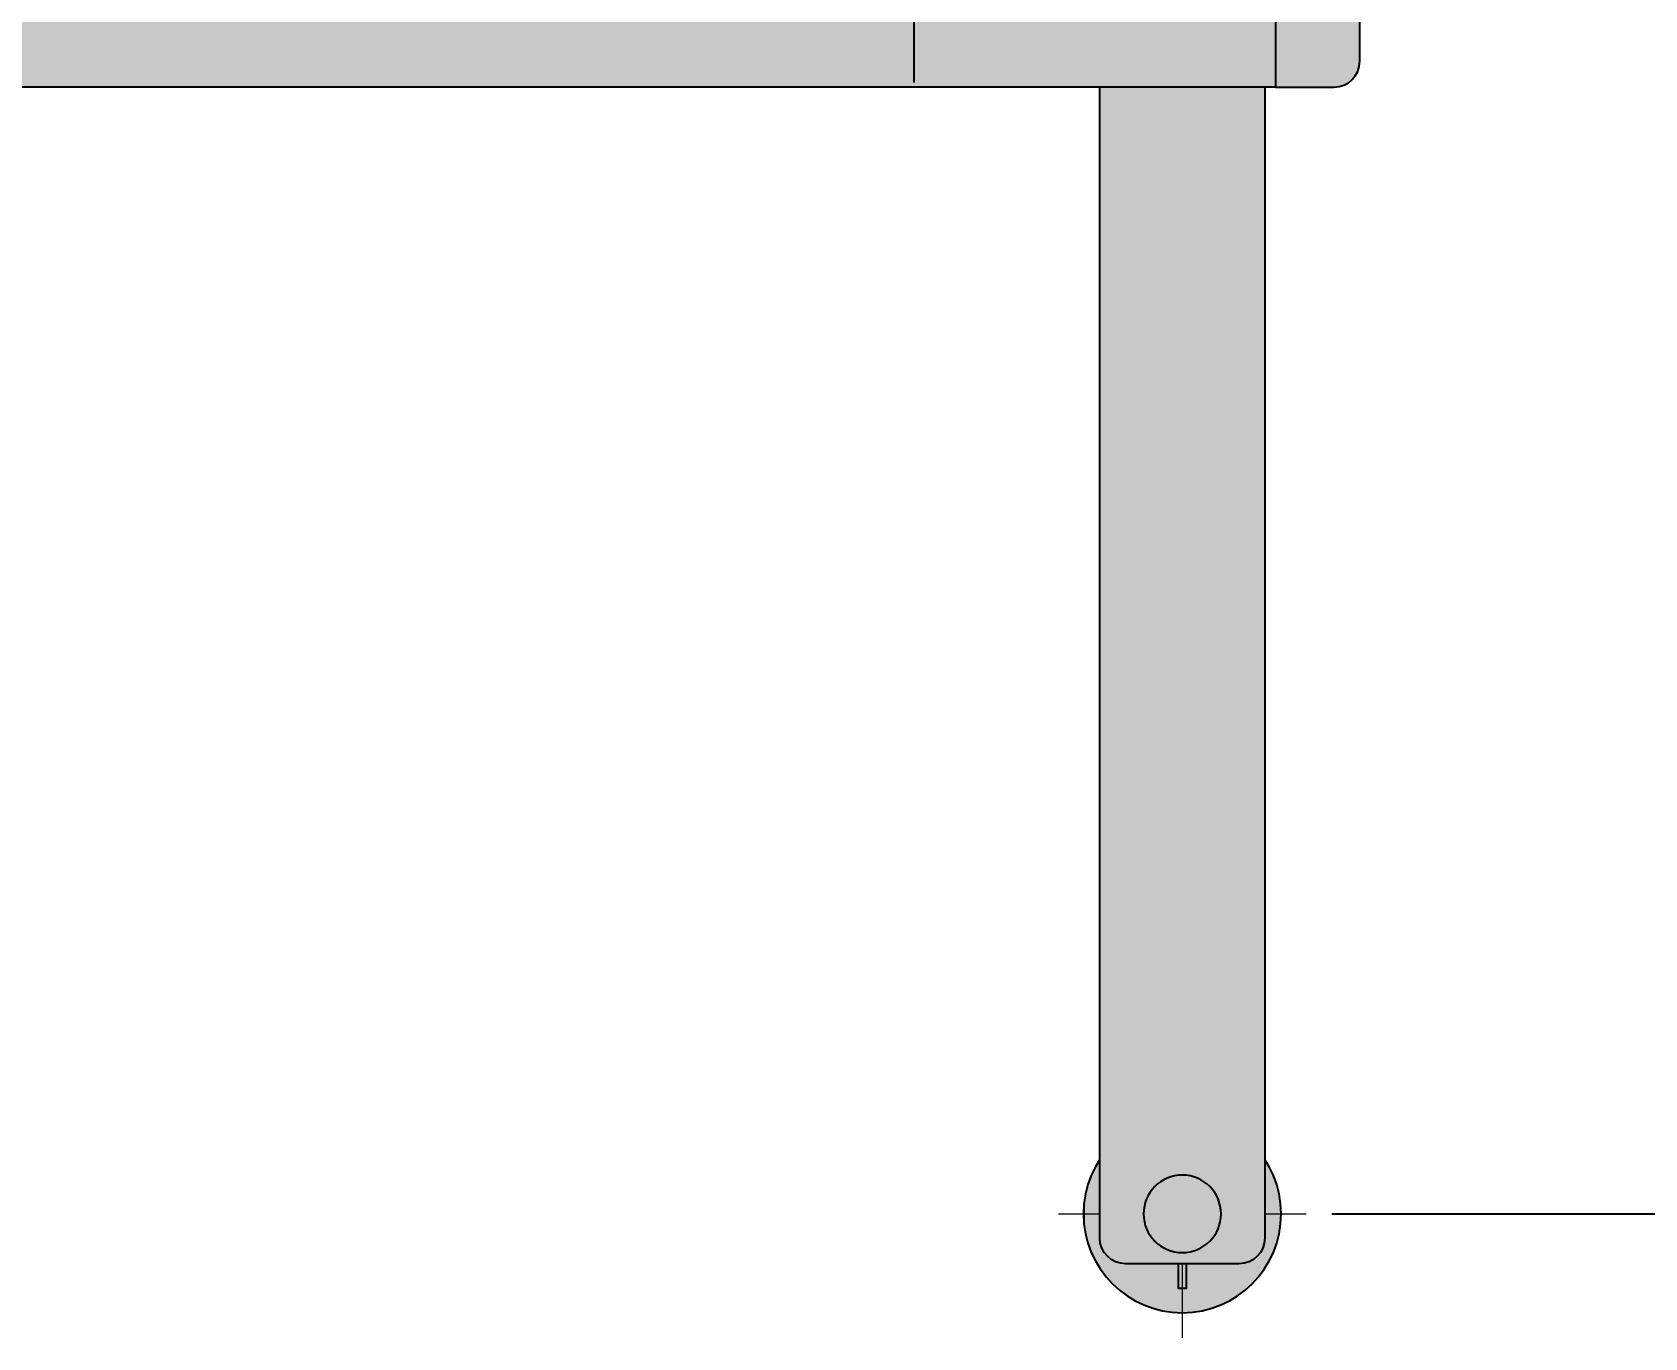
# Model space of a CAD drawing. Header units: millimetres. Extents: x -10760 to 69995, y -15762 to 14828.
# Drawn here: x 978 to 4105, y -10917 to -8386 of the extents above; entities that cross this region are included whole.
import ezdxf

# ---------------------------------------------------------------- set-up
doc = ezdxf.new("R2010")
doc.units = ezdxf.units.MM
doc.set_wipeout_variables(frame=1)
doc.header["$PDMODE"] = 34
doc.header["$PDSIZE"] = 5
doc.layers.add('DIM', color=63, linetype='Continuous', lineweight=35)
doc.layers.add('Техника. Кран ZTC600V532', color=250, linetype='Continuous')
doc.layers.add('Техника. Кран ZTC600V532 Штрих', color=7, linetype='Continuous', true_color=0xb8d68f)
doc.styles.get("Standard").update_dxf_attribs({"font": ''})
doc.styles.get('Standard').set_extended_font_data('Mipgost')
doc.dimstyles.new('ISO-25', dxfattribs={"dimscale": 80, "dimtxt": 2.5, "dimasz": 2.5, "dimexe": 1.25, "dimexo": 0.625, "dimtad": 1, "dimtxsty": 'Standard', "dimcen": 2.5, "dimadec": 0, "dimazin": 0, "dimtfac": 1, "dimtmove": 0, "dimatfit": 3, "dimfxl": 1, "dimarcsym": 0})

# ---------------------------------------------------------------- blocks, each defined once
blk = doc.blocks.new('ZTC600V532-20200530.16455901')
at = {"color": 0, "linetype": 'ByBlock', "lineweight": -2, "transparency": 16777216}
blk.add_wipeout([(220.0939139130435, 66.77326604590951), (191.22896470923652, 127.79469103305348), (145.89157562082718, 177.8078967955936), (87.98710385883831, 212.5047518398918), (22.503433615391778, 228.8964732701612), (-44.91867967715201, 225.57108018551799), (-108.47150333670196, 202.8150215439572), (-162.6806048220348, 162.58850148376723), (-202.87641868958298, 108.35662757620787), (-225.59648239580568, 44.79092687854239), (-228.8836924017899, -22.633058841500542), (-212.45488883531664, -88.10743561115169), (-177.7252468479963, -145.99224853675895), (-127.68637359892062, -191.30130683598816), (-66.64861157591281, -220.13169370856872), (0.13025378489598854, -229.999963117283), (66.89789910043234, -220.056063529157), (127.9029674809651, -191.15656125166925), (177.89048971677056, -145.79085591465451), (212.55454669009626, -87.86674388736463), (228.90918072702092, -22.373801171998252), (230.00000000000009, -5.684341886080802e-14)], dxfattribs=at)
at = {"layer": 'Техника. Кран ZTC600V532 Штрих', "true_color": 0xadadad, "transparency": 16777216}
h = blk.add_hatch(color=253, dxfattribs=at)
h.dxf.hatch_style = 1
edge = h.paths.add_edge_path()
edge.add_arc((0, 0), 230, 0, 360)
at = {"color": 0, "linetype": 'ByBlock', "lineweight": 5, "transparency": 16777216}
for points in [[(0, 0), (0, 288.2672045014607)], [(-288.2672045014608, 0), (0, 0)], [(0, 0), (288.2672045014608, 0)], [(0, -288.2672045014607), (0, 0)]]:
    blk.add_lwpolyline(points, dxfattribs=at)
at = {"color": 0, "linetype": 'ByBlock', "lineweight": -2, "transparency": 16777216}
for points in [[(9.22455054404884, 75.97117748019454), (9.22455054404884, 173.6035107707744), (-9.224550544044645, 173.6035107707744), (-9.224550544044645, 75.97117748019454)], [(-75.97117748019454, 9.224550544046743), (-173.6035107707744, 9.224550544046743), (-173.6035107707744, -9.224550544046743), (-75.97117748019454, -9.224550544046743)], [(75.97117748019454, 9.224550544046743), (173.6035107707744, 9.224550544046743), (173.6035107707744, -9.224550544046743), (75.97117748019454, -9.224550544046743)], [(9.22455054404884, -75.97117748019454), (9.22455054404884, -173.6035107707744), (-9.224550544044645, -173.6035107707744), (-9.224550544044645, -75.97117748019454)]]:
    blk.add_lwpolyline(points, close=True, dxfattribs=at)
for radius in [230, 75.97117748019454]:
    blk.add_circle((0, 0), radius, dxfattribs=at)
blk = doc.blocks.new('ZTC600V532-20200530.164601')
at = {"color": 0, "linetype": 'ByBlock', "lineweight": -2, "transparency": 16777216}
blk.add_wipeout([(-160, -2912.2687313229762), (160, -2912.2687313229762), (160, 46.814070560263644), (160, 46.814070560263644), (156.19397662556435, 65.94824217851783), (145.3553390593272, 82.16940961959062), (129.1341716182542, 93.00804718582822), (110, 96.81407056026364), (-110.00000000000023, 96.81407056026364), (-110.00000000000023, 96.81407056026364), (-129.13417161825464, 93.00804718582822), (-145.3553390593272, 82.16940961959062), (-156.19397662556435, 65.94824217851783), (-160, 46.814070560263644)], dxfattribs=at)
at = {"layer": 'Техника. Кран ZTC600V532 Штрих', "true_color": 0xadadad, "transparency": 16777216}
h = blk.add_hatch(color=253, dxfattribs=at)
h.dxf.hatch_style = 1
edge = h.paths.add_edge_path()
edge.add_line((-160, 46.81407056026364), (-160, -2912.268731322976))
edge.add_line((-160, -2912.268731322976), (160, -2912.268731322976))
edge.add_line((160, -2912.268731322976), (160, 46.81407056026364))
edge.add_arc((110, 46.81407056026364), 50, 0, 90)
edge.add_line((110, 96.81407056026364), (-110, 96.81407056026364))
edge.add_arc((-110, 46.81407056026364), 50, 90, 180)
at = {"color": 0, "linetype": 'ByBlock', "lineweight": -2, "transparency": 16777216}
blk.add_lwpolyline([(-160, 46.81407056026364), (-160, -2912.268731322976), (160, -2912.268731322976), (160, 46.81407056026364, 0.414213562373095), (110, 96.81407056026364), (-110, 96.81407056026364, 0.414213562373095)], format="xyb", close=True, dxfattribs=at)
blk.add_circle((0, 0), 75.12950752593702, dxfattribs=at)
blk = doc.blocks.new('ZTC600V532-20230219.094552')
at = {"color": 0, "linetype": 'ByBlock', "lineweight": -2, "transparency": 16777216}
blk.add_wipeout([(3502.0000000000005, -1364.9999999999902), (3502.0000000000005, -1364.9999999999902), (3521.134171618255, -1361.1939766255543), (3537.355339059328, -1350.3553390593174), (3548.1939766255646, -1334.1341716182446), (3552.000000000001, -1314.99999999999), (3552.000000000001, -664.9999999999905), (3492.7268366468634, -664.99999999999), (3492.7268366468634, 664.9999999999964), (3552.000000000001, 664.9999999999968), (3552.000000000001, 1314.9999999999968), (3552.000000000001, 1314.9999999999968), (3548.193976625564, 1334.134171618251), (3537.355339059328, 1350.3553390593243), (3521.134171618255, 1361.1939766255614), (3502.0000000000005, 1364.9999999999964), (3389, 1364.9999999999964), (3389, -1364.9999999999902)], dxfattribs=at)
blk.add_wipeout([(3389, -1365.0000000000018), (-6272.576220367217, -1365.0000000000018), (-6272.576220367217, -1395), (-6751.29042985845, -1395), (-7689.950956970863, -1374.9999999999982), (-7839.814450773221, -1365.0000000000018), (-7934.015648474163, -1365.0000000000018), (-7934.015648474163, -1328.1526880161164), (-7943.399571191657, -1328.1526880161164), (-7943.399571191657, -1365.0000000000018), (-7971.565594908698, -1365.0000000000018), (-7971.565594908698, -1365.0000000000018), (-8016.052618565442, -1360.5948479144845), (-8058.329447433411, -1346.0631453438727), (-8096.123435916357, -1322.1860627481456), (-8127.402919298869, -1290.2471435733332), (-8149.9058186437705, -1253.2292483891015), (-8149.9058186437705, -1253.2292483891015), (-8181.333846506684, -1086.2716451420347), (-8204.360544903306, -917.9495331712442), (-8218.92811746713, -748.6853962521818), (-8225, -578.9040826164819), (-8225, -578.9040826164855), (-8225, 578.9040826164855), (-8225, 578.9040826164855), (-8218.92811746713, 748.6853962521891), (-8204.360544903306, 917.949533171246), (-8181.333846506683, 1086.2716451420383), (-8149.905818643768, 1253.2292483891033), (-8149.9058186437705, 1253.2292483891033), (-8149.9058186437705, 1253.2292483891033), (-8126.546380182956, 1291.3453509381252), (-8095.037011918302, 1323.0574992459042), (-8057.071540679886, 1346.6609657789668), (-8014.690849460354, 1360.886915676485), (-7971.565594908698, 1365), (-7943.399571191657, 1365), (-7943.399571191657, 1328.1526880161182), (-7934.015648474163, 1328.1526880161182), (-7934.015648474163, 1365), (-7839.814450773221, 1365), (-7689.950956970863, 1375), (-6751.29042985845, 1395), (-6272.576220367217, 1395), (-6272.576220367217, 1365), (3389, 1365), (3389, 1.8189894035458565e-12)], dxfattribs=at)
at = {"layer": 'Техника. Кран ZTC600V532 Штрих', "transparency": 16777216}
h = blk.add_hatch(color=256, dxfattribs=at)
h.dxf.hatch_style = 1
edge = h.paths.add_edge_path()
edge.add_line((3389, 0), (3389, -1365))
edge.add_line((3389, -1365), (-6272.576220367217, -1365))
edge.add_line((-6272.576220367217, -1365), (-6272.576220367217, -1395))
edge.add_line((-6272.576220367217, -1395), (-6751.290429858449, -1395))
edge.add_line((-6751.290429858449, -1395), (-7689.950956970864, -1375))
edge.add_line((-7689.950956970864, -1375), (-7839.814450773221, -1365))
edge.add_line((-7839.814450773221, -1365), (-7934.015648474164, -1365))
edge.add_line((-7934.015648474164, -1365), (-7934.015648474164, -1328.152688016118))
edge.add_line((-7934.015648474164, -1328.152688016118), (-7943.399571191656, -1328.152688016118))
edge.add_line((-7943.399571191656, -1328.152688016118), (-7943.399571191656, -1365))
edge.add_line((-7943.399571191656, -1365), (-7971.565594908698, -1365))
edge.add_arc((-7974.937529171773, -1172.215963592284), 192.8135229550195, 204.8449366011224, 271.0020430524743, ccw=False)
edge.add_arc((-4834.153194185941, -542.6365909160013), 3391.040753434504, 180.6127952967653, 192.0959835745431, ccw=False)
edge.add_line((-8225, -578.9040826164855), (-8225, 578.9040826164855))
edge.add_arc((-4834.153194185941, 542.6365909160013), 3391.040753434504, 167.9040164254568, 179.3872047032346, ccw=False)
edge.add_arc((-7974.937529171773, 1172.215963592284), 192.8135229550195, 88.99795694752572, 155.1550633988776, ccw=False)
edge.add_line((-7971.565594908698, 1365), (-7943.399571191656, 1365))
edge.add_line((-7943.399571191656, 1365), (-7943.399571191656, 1328.152688016118))
edge.add_line((-7943.399571191656, 1328.152688016118), (-7934.015648474164, 1328.152688016118))
edge.add_line((-7934.015648474164, 1328.152688016118), (-7934.015648474164, 1365))
edge.add_line((-7934.015648474164, 1365), (-7839.814450773221, 1365))
edge.add_line((-7839.814450773221, 1365), (-7689.950956970864, 1375))
edge.add_line((-7689.950956970864, 1375), (-6751.290429858449, 1395))
edge.add_line((-6751.290429858449, 1395), (-6272.576220367217, 1395))
edge.add_line((-6272.576220367217, 1395), (-6272.576220367217, 1365))
edge.add_line((-6272.576220367217, 1365), (3389, 1365))
edge.add_line((3389, 1365), (3389, 0))
edge = h.paths.add_edge_path(flags=16)
edge.add_arc((-7770.445574267524, -1128.305616152094), 50, -77.75787567394337, 1.0231815394945443e-12, ccw=False)
edge.add_line((-7759.843407095406, -1177.168629273008), (-7920.336020298531, -1211.991891417296))
edge.add_arc((-7930.938187470649, -1163.128878296382), 50.00000000000077, 179.9999999999997, 282.24212432605543, ccw=False)
edge.add_arc((11707.99034504132, 0), 19723.25468947483, 176.6191652958018, 183.3808347041982, ccw=False)
edge.add_arc((-7930.938187470649, 1163.128878296382), 50.00000000000091, 77.75787567394462, 180.0000000000003, ccw=False)
edge.add_line((-7920.336020298531, 1211.991891417296), (-7759.843407095406, 1177.168629273008))
edge.add_arc((-7770.445574267524, 1128.305616152094), 50.0000000000003, -1.0231815394945443e-12, 77.75787567394337, ccw=False)
edge.add_arc((31297.87970779024, 0), 39034.63566347082, 178.3436208805314, 181.6563791194686)
h = blk.add_hatch(color=256, dxfattribs=at)
h.dxf.hatch_style = 1
edge = h.paths.add_edge_path()
edge.add_line((3389, -1364.99999999999), (3502, -1364.99999999999))
edge.add_arc((3502, -1314.99999999999), 50, 270, 360)
edge.add_line((3552, -1314.99999999999), (3552, -664.99999999999))
edge.add_line((3552, -664.99999999999), (3492.726836646863, -664.9999999999898))
edge.add_line((3492.726836646863, -664.9999999999898), (3492.726836646863, 664.999999999997))
edge.add_line((3492.726836646863, 664.999999999997), (3552, 664.9999999999973))
edge.add_line((3552, 664.9999999999973), (3552, 1314.999999999997))
edge.add_arc((3502, 1314.999999999997), 50, 0, 90)
edge.add_line((3502, 1364.999999999997), (3389, 1364.999999999997))
edge.add_line((3389, 1364.999999999997), (3389, -1364.99999999999))
at = {"color": 0, "linetype": 'ByBlock', "lineweight": -2, "transparency": 16777216}
for points in [[(-6272.576220367217, 1365), (3389, 1365), (3389, 0), (3389, -1365), (-6272.576220367217, -1365)], [(-4288.449713738903, -635.1092230214781), (-713.3949782770451, -635.1092230214781), (-591.3725464114968, -663.1979787925229), (-206.5090799909885, -841.146429895176), (197.1109481440126, -841.146429895176), (591.3611698208761, -663.1979787925229), (713.3779366086574, -635.1092230214781), (2687.256363006141, -635.1092230214781), (2687.256363006141, -1356.264150533309)]]:
    blk.add_lwpolyline(points, dxfattribs=at)
blk.add_lwpolyline([(3389, -1364.99999999999), (3502, -1364.99999999999, 0.414213562373095), (3552, -1314.99999999999), (3552, -664.99999999999), (3492.726836646863, -664.9999999999898), (3492.726836646863, 664.999999999997), (3552, 664.9999999999973), (3552, 1314.999999999997, 0.414213562373095), (3502, 1364.999999999997), (3389, 1364.999999999997)], format="xyb", close=True, dxfattribs=at)
blk = doc.blocks.new('*U40')
at = {"color": 0, "linetype": 'ByBlock', "lineweight": -2, "transparency": 16777216, "xscale": -0.8333333333333334, "yscale": 0.8333333333333334, "zscale": 0.8333333333333334, "rotation": 180}
blk.add_blockref('ZTC600V532-20200530.16455901', (3208, -3550), dxfattribs=at)
at = {"color": 0, "linetype": 'ByBlock', "lineweight": -2, "transparency": 16777216, "xscale": -1, "rotation": 180}
blk.add_blockref('ZTC600V532-20200530.164601', (3208, -3550), dxfattribs=at)
at = {"color": 0, "linetype": 'ByBlock', "lineweight": -2, "transparency": 16777216}
blk.add_blockref('ZTC600V532-20230219.094552', (0, 0), dxfattribs=at)
blk = doc.blocks.new('*D41')
at = {"layer": 'Defpoints', "color": 0, "transparency": 16777216}
for p in [(-2712, -10917.3172022307), (3208, -10917.3172022307), (3208, -11492.54739076925)]:
    blk.add_point(p, dxfattribs=at)
at = {"layer": 'DIM', "color": 0, "lineweight": -2, "transparency": 16777216}
for p, q in [((-2712, -10967.3172022307), (-2712, -11592.54739076925)), ((3208, -10967.3172022307), (3208, -11592.54739076925)), ((-2512, -11492.54739076925), (3008, -11492.54739076925))]:
    blk.add_line(p, q, dxfattribs=at)
at = {"layer": 'DIM', "color": 0, "transparency": 16777216}
for points in [[(-2512, -11459.21405743592), (-2512, -11525.88072410259), (-2712, -11492.54739076925)], [(3008, -11459.21405743592), (3008, -11525.88072410259), (3208, -11492.54739076925)]]:
    blk.add_solid(points, dxfattribs=at)
at = {"layer": 'DIM', "color": 0, "transparency": 16777216, "insert": (248, -11333.13188550311), "char_height": 200, "attachment_point": 5}
blk.add_mtext('5920', dxfattribs=at)
blk = doc.blocks.new('*D42')
at = {"layer": 'Defpoints', "color": 0, "transparency": 16777216}
for p in [(3116.222670417886, -3577.094531812816), (3448.222670417886, -10677.09453181282), (4442.844034172159, -10677.09453181282)]:
    blk.add_point(p, dxfattribs=at)
at = {"layer": 'DIM', "color": 0, "lineweight": -2, "transparency": 16777216}
for p, q in [((3166.222670417886, -3577.094531812816), (4542.844034172157, -3577.094531812816)), ((4442.844034172157, -3777.094531812816), (4442.844034172159, -10477.09453181282)), ((3498.222670417886, -10677.09453181282), (4542.844034172159, -10677.09453181282))]:
    blk.add_line(p, q, dxfattribs=at)
at = {"layer": 'DIM', "color": 0, "transparency": 16777216}
for points in [[(4409.510700838824, -3777.094531812816), (4476.17736750549, -3777.094531812816), (4442.844034172157, -3577.094531812816)], [(4409.510700838826, -10477.09453181282), (4476.177367505492, -10477.09453181282), (4442.844034172159, -10677.09453181282)]]:
    blk.add_solid(points, dxfattribs=at)
at = {"layer": 'DIM', "color": 0, "transparency": 16777216, "insert": (4292.394090415125, -7127.094531812816), "char_height": 200, "attachment_point": 5, "rotation": 90}
blk.add_mtext('7100', dxfattribs=at)

msp = doc.modelspace()

# ---------------------------------------------------------------- block references
at = {"layer": 'Техника. Кран ZTC600V532', "transparency": 16777216}
msp.add_blockref('*U40', (0, -7127.094531812814), dxfattribs=at)

# ---------------------------------------------------------------- next in the draw order: dimensions: what is measured, and where the dimension line sits
at = {"layer": 'DIM', "transparency": 16777216}
dim = msp.add_linear_dim(base=(4442.844034172159, -10677.09453181282), p1=(3116.222670417884, -3577.094531812814), p2=(3448.222670417884, -10677.09453181281), angle=90, dimstyle='ISO-25', dxfattribs=at)
dim.commit()
dim.dimension.update_dxf_attribs({"geometry": '*D42', "text_midpoint": (4292.394090415125, -7127.094531812816)})
dim = msp.add_linear_dim(base=(3208, -11492.54739076925), p1=(-2712, -10917.3172022307), p2=(3208, -10917.3172022307), dimstyle='ISO-25', dxfattribs=at)
dim.commit()
dim.dimension.update_dxf_attribs({"geometry": '*D41', "text_midpoint": (248, -11333.13188550311)})

doc.saveas('drawing.dxf')
